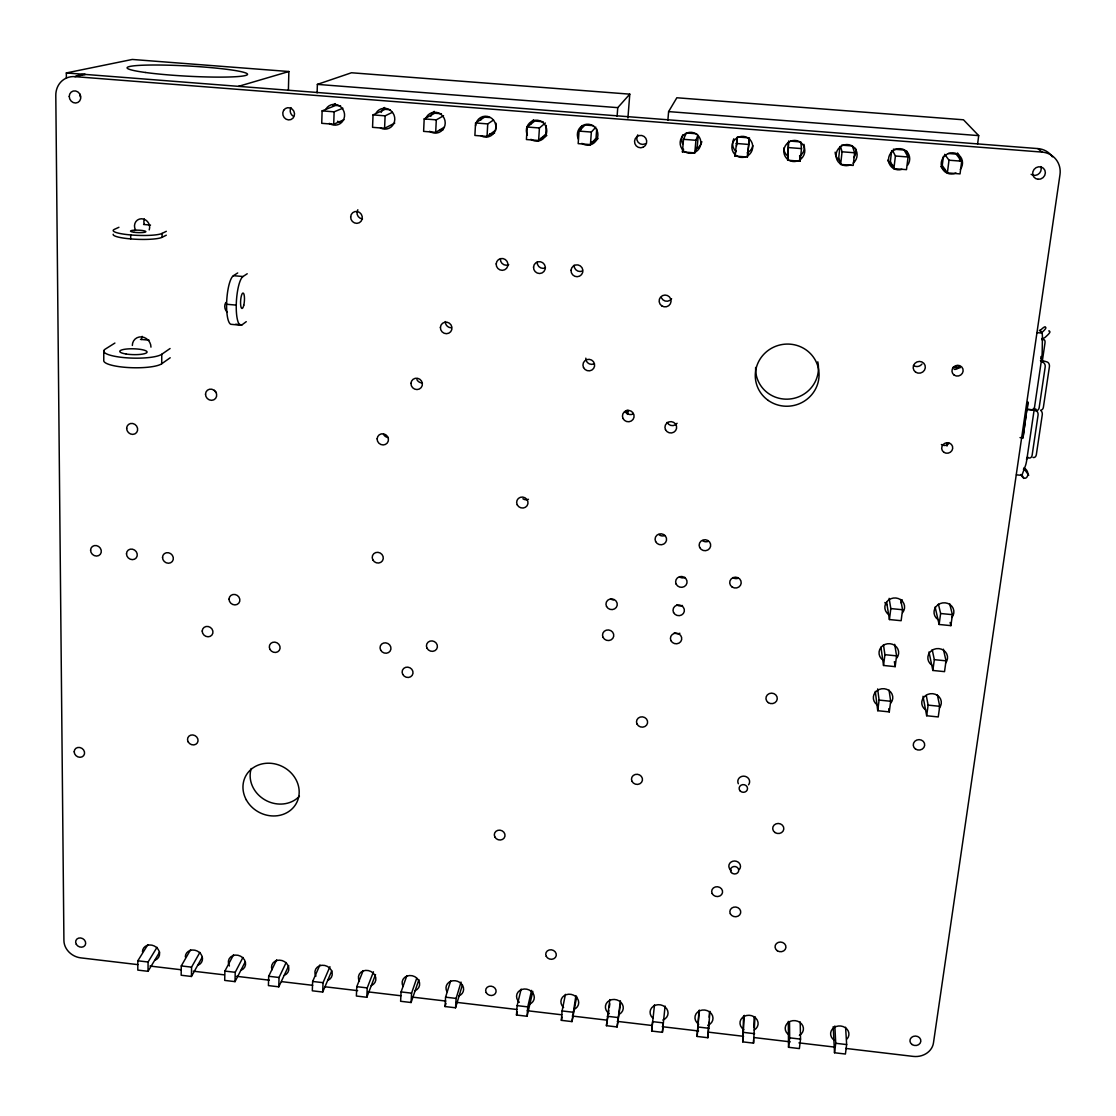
<?xml version="1.0" encoding="UTF-8"?>
<svg xmlns="http://www.w3.org/2000/svg" width="1116" height="1116" viewBox="0 0 1116 1116"><rect width="100%" height="100%" fill="white"/><g stroke="black" fill="none" stroke-linecap="round" stroke-linejoin="round"><path stroke-width="1.5" d="M130.698 238.908L130.698 234.946A25.012 3.976 2.1 0 1 114.39 229.352L118.924 227.287M147.828 944.666L137.84 960.792L137.798 970.097L148.037 971.311L159.644 952.087M148.037 971.311L148.079 962.006L157.021 947.317M113.204 234.248A24.998 4.018 2 0 0 133.892 239.145A24.998 4.018 2 0 0 162.085 237.317L162.113 233.397L166.326 231.305M103.76 350.745L103.774 360.259A29.616 6.473 1.3 0 0 128.228 367.541A29.616 6.473 1.3 0 0 161.708 363.76L161.778 354.26L170.064 348.527M190.613 949.688L181.28 965.926L181.169 975.245L191.436 976.472L202.275 957.11M191.436 976.472L191.561 967.14L199.904 952.367M233.551 954.738L224.888 971.087L224.707 980.406L235.03 981.634L245.074 962.145M235.03 981.634L235.211 972.301L242.953 957.416M743.549 1016.118L742.726 1041.856L753.537 1043.139L754.974 1016.62M753.537 1043.139L753.607 1039.707M753.872 1027.669L754.109 1017.36M288.388 90.41L288.877 71.522L132.288 59.455L66.332 72.945L66.374 78.148M276.67 959.802L268.677 976.263L268.426 985.595L278.777 986.823L288.751 965.689M278.777 986.823L279.042 977.49L286.17 962.494M317.111 92.893L317.376 84.384L351.47 72.763L629.787 94.149L627.917 118.073M340.603 105.853L335.595 105.462L322.119 110.875L321.729 123.318L333.712 124.267L343.923 119.747M742.726 1041.856L744.316 1015.365M333.712 124.267L334.13 111.823L342.877 108.196M319.957 964.88L312.633 981.452L312.313 990.799L322.705 992.04L331.815 970.753M322.705 992.04L323.04 982.68L329.945 966.707M390.056 109.731L385.034 109.34L373.037 114.892L372.549 127.336L384.588 128.298L394.771 123.095M384.588 128.298L385.104 115.841L392.372 112.339M363.16 970.613L356.771 986.67L356.381 996.03L366.815 997.272L375.534 974.575M366.815 997.272L367.22 987.911L373.469 971.813M441.42 113.748L434.696 113.232L424.192 118.91L423.606 131.381L435.7 132.344L444.391 127.14M435.7 132.344L436.3 119.858L443.554 115.785M406.824 975.733L401.09 991.915L400.616 1001.275L411.093 1002.517L418.905 979.681M411.093 1002.517L411.581 993.156L416.603 978.565M489.645 117.529L484.581 117.138L475.569 122.955L474.886 135.454L487.036 136.417L495.685 130.195L496.09 123.262M487.036 136.417L487.748 123.918L493.509 120.012M462.429 984.786L455.551 1007.79L445.033 1006.548L445.577 997.174L450.655 980.88M455.551 1007.79L456.123 998.415L461.034 982.094M543.157 121.728L534.69 121.058L527.198 127.015L526.417 139.528L538.623 140.504L545.752 134.157L546.324 125.466M698.979 1010.873L697.109 1036.443L707.865 1037.727L709.929 1011.333M538.623 140.504L539.433 127.977L545.361 122.997M707.865 1037.727L708.841 1022.354M709.176 1017.234L709.497 1012.114M532.82 991.357L527.073 1016.271L516.485 1015.016L517.14 1005.628L521.13 989.153M593.531 125.676L585.021 125.006L579.065 131.102L578.172 143.629L590.434 144.606L596.042 138.119L596.711 128.982M527.073 1016.271L527.756 1006.883L531.579 990.38M590.434 144.606L591.354 132.065L595.818 127.168M697.109 1036.443L699.327 1010.078M617.092 116.259L617.762 107.652L629.787 94.149M576.721 996.518L571.992 1021.6L561.362 1020.345L562.101 1010.943L565.421 994.356M571.992 1021.6L575.898 995.584M627.387 414.399L627.666 410.925M627.597 413.729L627.876 410.27M667.884 120.207L668.61 111.6L676.854 97.762L963.471 119.789L978.704 135.622L977.588 144.048M620.566 1003.382L617.106 1026.957L606.434 1025.688L609.866 999.573M698.267 135.427L697.305 146.112L694.808 152.878L682.434 151.902L683.522 139.319L686.368 132.957L696.677 133.767M617.106 1026.957L620.398 1000.815M694.808 152.878L695.924 140.295L697.779 135.496M651.674 1031.058L652.581 1021.628L663.309 1022.898L662.402 1032.328L651.674 1031.058L654.506 1004.818M734.928 156.059L737.383 136.947L749.478 137.896L747.357 157.035L734.928 156.059L735.96 150.562M736.518 146.126L737.104 140.016M749.324 139.43L747.357 157.035M788.482 142.499L787.659 160.23L800.158 161.22L801.483 148.595L800.786 141.927L790.379 141.104M787.659 160.23L788.649 140.965M662.402 1032.328L665.08 1006.06M839.957 146.545L838.772 157.286L840.641 164.429L853.196 165.433L854.633 152.78L852.331 145.959L841.659 145.122M840.641 164.429L842.064 151.79L840.515 146.363M891.67 150.604L890.387 161.36L893.888 168.656L906.499 169.646L908.047 156.979L904.113 150.018L893.386 149.181M800.186 1021.935L800.535 1039.122L799.377 1048.58L788.538 1047.296L789.668 1037.838L789.514 1022.395M893.888 168.656L895.409 155.989L892.563 150.451M943.425 156.212L942.253 165.447L947.372 172.896L960.039 173.901L961.699 161.206L956.133 154.106L948.433 153.492M889.047 690.106L890.666 701.266L889.285 711.896L877.734 710.697L879.101 700.081L877.65 688.949M894.697 644.309L896.567 655.859L895.172 666.643L883.537 665.471L884.918 654.687L883.467 644.811M900.696 599.473L902.565 609.741L901.142 620.705L889.424 619.547L890.819 608.583L889.131 598.343M845.593 1027.264L846.653 1044.576L845.412 1054.034L834.517 1052.751L835.731 1043.279L834.852 1025.995M947.372 172.896L949.005 160.202L944.68 154.315M946.968 446.093L947.4 442.926M937.398 695.059L939.728 706.316L938.249 716.946L926.671 715.747L928.121 705.117L926.266 695.491M943.369 649.191L946.033 660.839L944.527 671.637L932.85 670.465L934.329 659.668L932.209 649.693M949.632 603.672L952.422 614.665L950.902 625.644L939.128 624.472L940.621 613.507L938.403 604.105M1022.995 437.849L1026.901 409.07L1022.995 437.849L1020.024 437.584M1027.18 409.14L1027.906 402.192L1027.18 409.14L1037.252 410.437A3.948 2.916 86.1 0 0 1039.177 407.577L1045.176 367.052A3.976 2.943 87.7 0 0 1042.846 362.309L1040.461 360.608A5.901 1.102 6.5 0 1 1045.371 361.445L1047.087 361.961A3.976 2.943 87.8 0 1 1049.417 366.69L1043.404 407.159A3.934 2.916 86.1 0 1 1041.479 410.004L1040.851 410.144M1042.232 361.751L1044.981 343.044A3.934 1.953 -74.9 0 0 1043.474 339.613A11.774 2.079 6.3 0 1 1041.981 339.808M606.434 1025.688L607.746 1017.29M608.276 1013.928L608.806 1010.566M609.322 1007.19L609.852 1003.828M561.362 1020.345L562.032 1017.011M516.485 1015.016L517.28 1011.71M445.033 1006.548L446.051 1003.27M682.434 151.902L683.578 149.209M625.197 412.557L626.941 410.311M1039.317 330.768A11.857 1.744 -83.2 0 1 1040.21 330.448L1041.87 328.913A4.045 0.879 -43.3 0 1 1045.329 326.904L1045.832 327.644A4.059 0.879 -43.3 0 1 1043.348 331.159L1041.674 332.694M235.713 324.226L242.06 324.784L246.259 321.673M161.708 363.76L170.204 357.762M240.47 325.161L230.928 324.31A24.566 6.124 -86.2 0 1 226.715 300.999A24.566 6.124 -86.2 0 1 233.425 275.68L242.995 276.517L247.222 273.755M233.425 275.68L237.708 272.946M114.906 343.058L105.197 349.155A29.672 6.347 1.4 0 0 124.476 357.636A29.672 6.347 1.4 0 0 161.778 354.26M1020.917 474.481C1025.255 484.079 1032.021 472.989 1024.53 468.315A5.008 4.673 -18.4 0 0 1024.07 467.66M162.085 237.317L166.298 235.197M238.517 86.35L288.877 71.522M137.868 964.629L80.757 957.863A17.326 14.815 29.5 0 1 63.919 940.593L55.8 95.432A20.716 18.777 61.6 0 1 74.884 76.641L85.332 74.423A20.395 18.526 61.9 0 0 75.846 76.376M317.376 84.384L617.762 107.652M668.61 111.6L978.704 135.622M66.332 72.945L1037.88 148.595A21.371 20.088 -40.3 0 1 1052.458 156.854M74.884 76.641L1041.981 152.083A21.72 20.395 -39.9 0 1 1059.977 174.696L933.464 1042.916A18.191 15.791 2.4 0 1 913.167 1056.392L845.677 1048.412M322.119 110.875L334.13 111.823M373.037 114.892L385.104 115.841M424.192 118.91L436.3 119.858M475.569 122.955L487.748 123.918M527.198 127.015L539.433 127.977M579.065 131.102L591.354 132.065M683.522 139.319L695.924 140.295M736.114 143.448L748.585 144.438M788.97 147.619L801.483 148.595M842.064 151.79L854.633 152.78M895.409 155.989L908.047 156.979M949.005 160.202L961.699 161.206M143.573 224.483L150.507 225.069M1036.722 332.624L1041.912 333.07A10.895 1.618 -83.2 0 1 1042.414 337.674L1042.191 351.749A10.923 1.618 -83.3 0 1 1041.479 359.952L1034.155 409.767L1033.444 408.414M953.469 366.829L960.262 367.429M960.151 367.68L953.203 367.541M226.604 304.263L236.257 305.114M1027.125 409.53L1034.1 410.144L1037.099 411.455A3.934 2.902 85.8 0 1 1038.047 415.236L1032.147 455.133A3.906 2.874 84.2 0 1 1028.757 457.923L1027.152 457.351M140.463 339.39L149.07 340.157M1016.411 474.858L1021.489 475.332M890.819 608.583L902.565 609.741M940.621 613.507L952.422 614.665M884.918 654.687L896.567 655.859M934.329 659.668L946.033 660.839M879.101 700.081L890.666 701.266M928.121 705.117L939.728 706.316M137.84 960.792L148.079 962.006M181.28 965.926L191.561 967.14M224.888 971.087L235.211 972.301M268.677 976.263L279.042 977.49M312.633 981.452L323.04 982.68M356.771 986.67L367.22 987.911M401.09 991.915L411.581 993.156M445.577 997.174L456.123 998.415M517.14 1005.628L527.756 1006.883M562.101 1010.943L572.759 1012.198M607.244 1016.271L617.943 1017.541M698.086 1027.013L708.869 1028.282M743.786 1032.412L754.611 1033.695M789.668 1037.838L800.535 1039.122M835.731 1043.279L846.653 1044.576M149.976 966.051L181.127 969.748M193.249 971.185L224.4 974.868M236.508 976.305L269.388 980.197M281.511 981.62L312.661 985.316M324.77 986.753L357.65 990.645M368.029 991.873L400.909 995.765M413.032 997.188L445.912 1001.08M456.291 1002.321L516.861 1009.492M527.24 1010.719L561.864 1014.807M572.243 1016.034L606.853 1020.136M617.232 1021.363L651.842 1025.465M662.234 1026.692L698.574 1030.989M708.953 1032.216L743.563 1036.318M753.956 1037.545L790.295 1041.856M798.944 1042.874L835.284 1047.171M1028.743 475.304L1025.883 471.287A5.036 4.701 -18.3 0 0 1023.386 469.236M1037.88 148.595L1041.981 152.083M1040.782 410.521L1041.326 411.037A3.934 2.916 85.8 0 1 1042.26 414.803L1036.345 454.644A3.906 2.874 84.2 0 1 1032.956 457.42M1040.21 330.448L1041.912 333.07M1021.824 474.872L1022.744 476.365M1033.388 408.805L1034.1 410.144L1026.887 459.164A10.7 1.576 -83.7 0 1 1025.451 465.679L1022.423 473.923A10.616 1.562 -83.7 0 1 1021.126 474.97M1023.246 477.271L1023.735 478.429M950.121 622.449L950.902 625.644M935.096 606.992L939.128 624.472M929 651.967L932.85 670.465M923.002 696.272L926.671 715.747M886.634 602.221L889.424 619.547M894.376 661.635L895.172 666.643M880.929 647.14L883.537 665.471M888.824 708.66L889.285 711.896M875.293 691.39L877.734 710.697M799.628 155.598L800.158 161.22M833.22 1026.65L834.517 1052.751M788.301 1021.377L788.538 1047.296M959.258 367.136A5.566 5.273 -24 0 1 954.166 369.368M949.032 443.317A5.468 5.175 -17.6 0 1 941.402 444.531M708.339 541.302A5.692 5.427 5.5 0 1 702.675 540.758M508.729 264.701A5.901 5.747 54.3 0 1 500.359 258.926M545.529 267.826A5.887 5.789 53.3 0 1 537.159 262.051M582.482 270.965A5.887 5.817 51.3 0 1 574.112 265.176M594.075 363.844A5.789 5.678 25.9 0 1 585.816 358.166M388.215 437.5A5.678 5.385 38.1 0 1 383.513 434.319M632.925 414.078A5.761 5.608 14.8 0 1 625.267 411.316M421.639 382.858A5.747 5.51 41.1 0 1 416.896 379.621M738.415 578.144A5.678 5.371 3.6 0 1 732.78 577.6M80.533 97.036A6.124 5.552 61.9 0 1 79.752 93.981M292.936 116.008A6.11 5.733 65.4 0 1 291.039 107.61M1040.768 166.563A6.417 6.026 -40.3 0 1 1031.114 174.333M528.468 499.298A5.65 5.399 24.4 0 1 522.888 498.768M645.271 143.838A6.11 5.998 -82.6 0 1 637.78 134.883M613.549 599.962A5.594 5.287 13.9 0 1 610.829 598.971M671.609 298.767A5.873 5.831 1.7 0 1 661.467 297.902M216.364 392.553A5.719 5.301 46 0 1 214.384 390.363M679.881 633.274A5.594 5.259 8.9 0 1 674.329 632.716M682.476 605.486A5.622 5.301 8.6 0 1 676.896 604.928M685.098 577.46A5.65 5.357 8.1 0 1 679.491 576.902M664.913 535.471A5.664 5.413 9.7 0 1 659.277 534.927M677.091 423.271A5.775 5.622 7.4 0 1 667.131 422.364M450.738 327.755A5.817 5.608 45.9 0 1 445.34 321.561M362.491 218.959A5.957 5.678 58.8 0 1 357.845 209.766M921.928 364.109A6.04 5.761 -23.1 0 1 913.53 365.504M141.579 339.487A9.626 8.844 49.5 0 1 142.151 336.348M144.327 224.302A7.91 7.282 56.1 0 1 144.341 219.015M817.791 361.807A31.485 30.606 -14.1 0 1 789.528 399.04A31.485 30.606 -14.1 0 1 755.644 367.457M299.423 796.21A28.36 25.403 27.8 0 1 265.008 799.921A28.36 25.403 27.8 0 1 251.239 768.492M902.384 599.92A9.765 9.109 -6.3 0 1 900.835 602.779M887.192 604.802A9.765 9.109 -6.3 0 1 884.876 602.514M340.868 122.174A10.337 9.779 66.9 0 1 337.506 121.281M332.847 106.173A10.337 9.779 66.9 0 1 335.163 103.607M381.184 112.437A10.337 9.849 68.6 0 1 384.601 107.485M443.219 129.637A10.337 9.918 71 0 1 439.774 130M430.79 116.343A10.337 9.918 71 0 1 434.277 111.377M480.633 120.249A10.337 9.988 74.3 0 1 481.763 117.85M494.625 132.957A10.337 9.988 74.3 0 1 489.547 133.934M530.7 124.183A10.337 10.058 79.1 0 1 533.587 119.775M546.84 135.441A10.337 10.058 79.1 0 1 541.288 137.868M580.46 130.781A10.337 10.114 86.5 0 1 582.175 125.731M598.092 138.454A10.337 10.114 86.5 0 1 591.522 141.844M701.825 141.662A10.393 10.197 -70.7 0 1 696.133 148.888M682.587 144.02A10.393 10.197 -70.7 0 1 682.797 134.813M752.854 145.68A10.449 10.211 -60.4 0 1 747.078 152.92M735.849 151.288A10.449 10.211 -60.4 0 1 733.784 138.816M803.98 144.327A10.518 10.225 -53.3 0 1 800.563 155.487M788.008 156.156A10.518 10.225 -53.3 0 1 783.753 148.107M855.526 148.372A10.588 10.225 -48.6 0 1 853.893 157.523M839.385 160.216A10.588 10.225 -48.6 0 1 835.159 152.153M906.848 151.19A10.658 10.225 -45.4 0 1 907.615 156.519M893.358 165.531A10.658 10.225 -45.4 0 1 887.652 160.188M957.5 152.976A10.742 10.211 -43.1 0 1 959.593 160.606M945.196 169.632A10.742 10.211 -43.1 0 1 940.886 166.563M132.33 345.472A9.765 8.956 49.3 0 1 141.69 336.906A9.765 8.956 49.3 0 1 150.967 347.146M227.329 312.368A7.896 7.352 51 0 1 225.795 302.52M135.496 229.966A8.035 7.38 55.8 0 1 141.467 218.778A8.035 7.38 55.8 0 1 149.209 229.896M877.246 704.88A9.737 8.97 -2.4 0 1 875.265 692.339A9.737 8.97 -2.4 0 1 888.908 690.441A9.737 8.97 -2.4 0 1 890.861 702.982M925.624 709.874A9.793 8.97 -4.6 0 1 923.741 697.305A9.793 8.97 -4.6 0 1 937.468 695.408A9.793 8.97 -4.6 0 1 939.337 707.976M882.965 660.114A9.821 9.095 -4.1 0 1 880.984 647.392A9.821 9.095 -4.1 0 1 894.739 645.425A9.821 9.095 -4.1 0 1 896.706 658.147M931.734 665.038A9.877 9.109 -6.3 0 1 929.837 652.302A9.877 9.109 -6.3 0 1 943.676 650.335A9.877 9.109 -6.3 0 1 945.545 663.071M888.782 614.651A9.904 9.235 -6 0 1 886.802 601.747A9.904 9.235 -6 0 1 900.668 599.724A9.904 9.235 -6 0 1 902.621 612.628M937.928 619.519A9.96 9.235 -8.3 0 1 936.045 606.602A9.96 9.235 -8.3 0 1 949.981 604.565A9.96 9.235 -8.3 0 1 951.864 617.497M326.067 108.894A10.504 9.918 66.4 0 1 339.864 106.159A10.504 9.918 66.4 0 1 343.072 120.626A10.504 9.918 66.4 0 1 329.276 123.346M376.218 112.842A10.49 9.988 68.1 0 1 389.749 109.856A10.49 9.988 68.1 0 1 393.655 123.82A10.49 9.988 68.1 0 1 380.472 127.991M425.475 119.231A10.49 10.058 70.4 0 1 439.034 113.162A10.49 10.058 70.4 0 1 444.056 127.796A10.49 10.058 70.4 0 1 429.632 131.297M475.583 125.885A10.49 10.128 73.6 0 1 487.622 116.427A10.49 10.128 73.6 0 1 495.365 130.154A10.49 10.128 73.6 0 1 481.275 135.985M527.408 135.217A10.49 10.197 78.3 0 1 535.457 120.249A10.49 10.197 78.3 0 1 546.491 133.278A10.49 10.197 78.3 0 1 530.895 139.319M578.409 139.249A10.49 10.267 85.7 0 1 586.597 124.253A10.49 10.267 85.7 0 1 597.604 137.31A10.49 10.267 85.7 0 1 581.882 143.364M683.508 150.66A10.546 10.351 -70.8 0 1 686.968 132.957A10.546 10.351 -70.8 0 1 700.792 144.062A10.546 10.351 -70.8 0 1 684.54 151.497M745.348 156.91A10.602 10.365 -60 0 1 731.97 145.61A10.602 10.365 -60 0 1 748.013 137.952A10.602 10.365 -60 0 1 747.79 155.752M788.161 159.7A10.672 10.379 -52.8 0 1 786.724 143.908A10.672 10.379 -52.8 0 1 802.488 144.131A10.672 10.379 -52.8 0 1 799.767 159.867M798.582 160.523A10.672 10.379 -52.8 0 1 789.305 160.397M850.797 164.666A10.742 10.379 -48.1 0 1 836.051 155.194A10.742 10.379 -48.1 0 1 851.299 145.485A10.742 10.379 -48.1 0 1 853.154 163.159M901.965 169.325A10.825 10.379 -44.9 0 1 888.503 159.337A10.825 10.379 -44.9 0 1 902.635 149.112A10.825 10.379 -44.9 0 1 907.573 165.266M955.952 172.994A10.909 10.379 -42.7 0 1 941.207 164.401A10.909 10.379 -42.7 0 1 955.059 153.129A10.909 10.379 -42.7 0 1 960.332 169.437M834.336 1040.279A9.179 7.993 4.8 0 1 832.397 1029.05A9.179 7.993 4.8 0 1 845.217 1027.613A9.179 7.993 4.8 0 1 847.142 1038.843M787.77 1033.988A9.137 7.979 6.2 0 1 788.37 1022.382A9.137 7.979 6.2 0 1 801.581 1023.93A9.137 7.979 6.2 0 1 799.391 1035.355M743.772 1029.58A9.095 7.965 7.7 0 1 742.335 1017.68A9.095 7.965 7.7 0 1 755.909 1018.238A9.095 7.965 7.7 0 1 754.151 1030.012M698.755 1024.265A9.068 7.952 9.3 0 1 697.612 1012.059A9.068 7.952 9.3 0 1 711.394 1013.677A9.068 7.952 9.3 0 1 707.753 1025.325M652.734 1018.043A9.026 7.924 10.8 0 1 653.46 1006.2A9.026 7.924 10.8 0 1 666.712 1008.794A9.026 7.924 10.8 0 1 662.876 1020.024M609.28 1013.705A8.998 7.91 12.4 0 1 607.606 1001.833A8.998 7.91 12.4 0 1 620.984 1002.391A8.998 7.91 12.4 0 1 619.519 1014.123M563.608 1007.525A8.97 7.882 14 0 1 564.152 995.709A8.97 7.882 14 0 1 577.307 998.276A8.97 7.882 14 0 1 573.694 1009.506M519.317 1002.294A8.956 7.854 15.6 0 1 519.749 990.492A8.956 7.854 15.6 0 1 532.876 993.059A8.956 7.854 15.6 0 1 529.361 1004.26M446.958 991.65A8.914 7.812 18.1 0 1 450.808 981.285A8.914 7.812 18.1 0 1 462.666 985.581A8.914 7.812 18.1 0 1 458.788 995.932M403.099 986.474A8.886 7.784 19.7 0 1 406.852 976.123A8.886 7.784 19.7 0 1 418.681 980.406A8.886 7.784 19.7 0 1 414.915 990.757M359.422 981.327A8.872 7.756 21.2 0 1 363.077 970.976A8.872 7.756 21.2 0 1 374.892 975.258A8.872 7.756 21.2 0 1 371.21 985.595M315.912 976.193A8.858 7.728 22.6 0 1 319.483 965.856A8.858 7.728 22.6 0 1 331.257 970.125A8.858 7.728 22.6 0 1 327.685 980.448M271.983 969.79A8.844 7.686 24 0 1 276.949 960.457A8.844 7.686 24 0 1 288.026 965.438A8.844 7.686 24 0 1 284.315 975.328M229.422 965.996A8.83 7.659 25.3 0 1 232.784 955.673A8.83 7.659 25.3 0 1 244.516 959.927A8.83 7.659 25.3 0 1 241.126 970.236M185.312 956.886A8.816 7.617 26.5 0 1 192.51 950.023A8.816 7.617 26.5 0 1 202.024 956.161A8.816 7.617 26.5 0 1 198.104 965.159M142.457 951.836A8.816 7.589 27.7 0 1 149.572 944.973A8.816 7.589 27.7 0 1 159.086 951.111A8.816 7.589 27.7 0 1 155.25 960.095M731.287 870.48A5.831 5.259 7.3 0 1 729.92 863.1A5.831 5.259 7.3 0 1 738.053 862.068A5.831 5.259 7.3 0 1 739.406 869.448M738.332 783.739A5.915 5.413 6.2 0 1 740.368 777.057A5.915 5.413 6.2 0 1 747.943 777.866A5.915 5.413 6.2 0 1 748.515 784.827M1041.702 338.566A5.189 4.869 -28.1 0 0 1045.664 336.865L1047.408 335.26A4.059 0.893 -43.2 0 0 1049.877 331.745L1049.375 330.992A4.045 0.893 -43.2 0 0 1048.719 330.992M1040.991 356.492A4.966 0.739 -83.3 0 1 1040.74 358.738M1027.92 457.197A3.836 1.897 -73.3 0 1 1026.413 459.234M1035.146 409.014A5.859 1.228 6.8 0 1 1035.997 409.154M162.113 233.397A25.012 3.976 2.1 0 1 130.725 234.946M242.06 324.784A24.566 6.012 -86.1 0 1 236.257 305.017A24.566 6.012 -86.1 0 1 242.995 276.517M954.152 375.102A5.65 5.357 -23.5 0 0 963.108 371.182A5.65 5.357 -23.5 0 0 955.408 365.783A5.65 5.357 -23.5 0 0 954.152 375.102M943.843 452.273A5.552 5.245 -17.2 0 0 952.687 448.493A5.552 5.245 -17.2 0 0 945.071 443.191A5.552 5.245 -17.2 0 0 943.843 452.273M699.662 547.468A5.775 5.496 5.7 0 0 709.623 548.444A5.775 5.496 5.7 0 0 705.438 539.739A5.775 5.496 5.7 0 0 699.662 547.468M496.188 263.906A5.985 5.831 53.4 0 0 504.683 269.779A5.985 5.831 53.4 0 0 505.311 259.54A5.985 5.831 53.4 0 0 496.188 263.906M533.532 267.073A5.985 5.873 52.1 0 0 542.027 272.96A5.985 5.873 52.1 0 0 542.711 262.706A5.985 5.873 52.1 0 0 533.532 267.073M571.043 270.253A5.971 5.901 49.6 0 0 579.539 276.154A5.971 5.901 49.6 0 0 580.278 265.887A5.971 5.901 49.6 0 0 571.043 270.253M583.515 367.513A5.873 5.761 25.7 0 0 593.628 368.42A5.873 5.761 25.7 0 0 589.234 359.338A5.873 5.761 25.7 0 0 583.515 367.513M777.294 950.748A5.454 4.841 6.1 0 0 785.915 947.526A5.454 4.841 6.1 0 0 778.27 942.42A5.454 4.841 6.1 0 0 777.294 950.748M712.161 893.553A5.468 4.91 8.2 0 0 721.578 894.613A5.468 4.91 8.2 0 0 717.644 886.76A5.468 4.91 8.2 0 0 712.161 893.553M377.138 438.825A5.761 5.454 37.8 0 0 385.411 444.433A5.761 5.454 37.8 0 0 385.829 434.808A5.761 5.454 37.8 0 0 377.138 438.825M402.723 674.385A5.538 5.106 25.5 0 0 412.167 675.375A5.538 5.106 25.5 0 0 407.828 667.145A5.538 5.106 25.5 0 0 402.723 674.385M623.007 418.458A5.845 5.692 15 0 0 633.079 419.379A5.845 5.692 15 0 0 628.754 410.409A5.845 5.692 15 0 0 623.007 418.458M603.072 637.389A5.636 5.287 14 0 0 612.782 638.38A5.636 5.287 14 0 0 608.583 629.954A5.636 5.287 14 0 0 603.072 637.389M380.654 650.126A5.552 5.12 27.3 0 0 390.112 651.116A5.552 5.12 27.3 0 0 385.731 642.844A5.552 5.12 27.3 0 0 380.654 650.126M486.213 992.626A5.273 4.631 16.9 0 0 495.253 993.686A5.273 4.631 16.9 0 0 491.193 986.181A5.273 4.631 16.9 0 0 486.213 992.626M632.005 781.353A5.524 5.064 11.7 0 0 641.505 782.386A5.524 5.064 11.7 0 0 637.431 774.295A5.524 5.064 11.7 0 0 632.005 781.353M410.967 383.346A5.831 5.58 40.7 0 0 419.309 389.038A5.831 5.58 40.7 0 0 419.783 379.231A5.831 5.58 40.7 0 0 410.967 383.346M494.862 837A5.413 4.896 18 0 0 504.139 838.046A5.413 4.896 18 0 0 499.996 830.165A5.413 4.896 18 0 0 494.862 837M732.11 587.002A5.761 5.441 3.8 0 0 741.191 583.166A5.761 5.441 3.8 0 0 733.072 577.628A5.761 5.441 3.8 0 0 732.11 587.002M74.2 751.779A5.385 4.729 34 0 0 82.012 756.885A5.385 4.729 34 0 0 81.956 748.376A5.385 4.729 34 0 0 74.2 751.779M69.248 96.478A6.208 5.636 61.6 0 0 77.939 102.421A6.208 5.636 61.6 0 0 77.869 91.917A6.208 5.636 61.6 0 0 69.248 96.478M283.631 110.344A6.194 5.817 65 0 0 288.486 119.914A6.194 5.817 65 0 0 293.829 111.154A6.194 5.817 65 0 0 283.631 110.344M76.32 944.345A5.203 4.45 29.5 0 0 85.025 945.378A5.203 4.45 29.5 0 0 80.631 937.956A5.203 4.45 29.5 0 0 76.32 944.345M188.186 741.917A5.427 4.841 31.5 0 0 197.323 742.907A5.427 4.841 31.5 0 0 192.859 734.956A5.427 4.841 31.5 0 0 188.186 741.917M269.96 649.386A5.538 5.05 31.9 0 0 279.307 650.363A5.538 5.05 31.9 0 0 274.843 642.132A5.538 5.05 31.9 0 0 269.96 649.386M1038.103 179.299A6.515 6.124 -39.9 0 0 1044.897 170.329A6.515 6.124 -39.9 0 0 1034.002 169.465A6.515 6.124 -39.9 0 0 1038.103 179.299M912.093 1044.534A5.454 4.743 2.4 0 0 920.812 1041.423A5.454 4.743 2.4 0 0 913.265 1036.401A5.454 4.743 2.4 0 0 912.093 1044.534M730.324 913.767A5.468 4.883 7.6 0 0 739.727 914.841A5.468 4.883 7.6 0 0 735.821 907.029A5.468 4.883 7.6 0 0 730.324 913.767M915.511 749.045A5.733 5.231 -2.8 0 0 924.662 745.446A5.733 5.231 -2.8 0 0 916.752 740.048A5.733 5.231 -2.8 0 0 915.511 749.045M517.238 504.823A5.733 5.468 24.3 0 0 527.059 505.771A5.733 5.468 24.3 0 0 522.693 497.066A5.733 5.468 24.3 0 0 517.238 504.823M643.235 147.186A6.208 6.096 -83.2 0 0 644.099 136.473A6.208 6.096 -83.2 0 0 634.558 141.104A6.208 6.096 -83.2 0 0 643.235 147.186M637.027 724.061A5.58 5.162 11.5 0 0 646.624 725.079A5.58 5.162 11.5 0 0 642.523 716.849A5.58 5.162 11.5 0 0 637.027 724.061M427.023 648.229A5.566 5.162 25 0 0 436.537 649.219A5.566 5.162 25 0 0 432.199 640.919A5.566 5.162 25 0 0 427.023 648.229M606.518 606.434A5.678 5.343 14 0 0 616.283 607.411A5.678 5.343 14 0 0 612.07 598.915A5.678 5.343 14 0 0 606.518 606.434M775.006 832.536A5.566 5.036 5 0 0 783.795 829.104A5.566 5.036 5 0 0 775.997 823.859A5.566 5.036 5 0 0 775.006 832.536M661.69 305.826A5.971 5.915 3.7 0 0 671.051 301.487A5.971 5.915 3.7 0 0 662.583 295.601A5.971 5.915 3.7 0 0 661.69 305.826M126.652 428.377A5.761 5.259 45.1 0 0 134.897 433.901A5.761 5.259 45.1 0 0 134.924 424.401A5.761 5.259 45.1 0 0 126.652 428.377M546.254 956.356A5.329 4.729 14.9 0 0 555.405 957.43A5.329 4.729 14.9 0 0 551.374 949.8A5.329 4.729 14.9 0 0 546.254 956.356M202.219 631.042A5.538 5.022 34.6 0 0 210.213 636.343A5.538 5.022 34.6 0 0 210.352 627.401A5.538 5.022 34.6 0 0 202.219 631.042M205.511 394.199A5.803 5.371 45.8 0 0 213.826 399.807A5.803 5.371 45.8 0 0 213.965 390.14A5.803 5.371 45.8 0 0 205.511 394.199M670.953 640.654A5.678 5.315 9.1 0 0 680.718 641.644A5.678 5.315 9.1 0 0 676.575 633.204A5.678 5.315 9.1 0 0 670.953 640.654M673.548 612.503A5.706 5.371 8.7 0 0 683.369 613.479A5.706 5.371 8.7 0 0 679.212 604.97A5.706 5.371 8.7 0 0 673.548 612.503M90.577 550.23A5.608 5.05 40.4 0 0 98.654 555.601A5.608 5.05 40.4 0 0 98.627 546.491A5.608 5.05 40.4 0 0 90.577 550.23M126.485 553.815A5.608 5.064 39.5 0 0 134.562 559.186A5.608 5.064 39.5 0 0 134.59 550.062A5.608 5.064 39.5 0 0 126.485 553.815M162.518 557.4A5.608 5.092 38.6 0 0 170.595 562.785A5.608 5.092 38.6 0 0 170.678 553.648A5.608 5.092 38.6 0 0 162.518 557.4M676.156 584.1A5.719 5.427 8.3 0 0 686.033 585.077A5.719 5.427 8.3 0 0 681.848 576.484A5.719 5.427 8.3 0 0 676.156 584.1M372.828 559.869A5.636 5.273 31.2 0 0 382.425 560.832A5.636 5.273 31.2 0 0 377.975 552.336A5.636 5.273 31.2 0 0 372.828 559.869M655.622 541.539A5.747 5.482 9.9 0 0 665.541 542.502A5.747 5.482 9.9 0 0 661.328 533.811A5.747 5.482 9.9 0 0 655.622 541.539M665.485 429.674A5.859 5.692 7.8 0 0 675.585 430.609A5.859 5.692 7.8 0 0 671.302 421.639A5.859 5.692 7.8 0 0 665.485 429.674M440.401 327.406A5.901 5.692 45.4 0 0 448.813 333.168A5.901 5.692 45.4 0 0 449.343 323.166A5.901 5.692 45.4 0 0 440.401 327.406M350.647 216.909A6.04 5.761 58.3 0 0 359.199 222.781A6.04 5.761 58.3 0 0 359.589 212.486A6.04 5.761 58.3 0 0 350.647 216.909M768.282 702.634A5.678 5.259 3.6 0 0 777.252 698.993A5.678 5.259 3.6 0 0 769.287 693.58A5.678 5.259 3.6 0 0 768.282 702.634M915.58 372.13A6.124 5.845 -22.5 0 0 925.29 367.861A6.124 5.845 -22.5 0 0 916.878 361.975A6.124 5.845 -22.5 0 0 915.58 372.13M229.045 599.111A5.58 5.092 35 0 0 237.08 604.467A5.58 5.092 35 0 0 237.262 595.414A5.58 5.092 35 0 0 229.045 599.111M768.31 400.463A31.945 31.039 -13.3 0 0 818.879 378.115A31.945 31.039 -13.3 0 0 774.309 346.867A31.945 31.039 -13.3 0 0 768.31 400.463M246.329 799.907A28.751 25.682 27.8 0 0 295.001 805.459A28.751 25.682 27.8 0 0 271.872 763.4A28.751 25.682 27.8 0 0 246.329 799.907M740.075 790.839A4.213 3.85 6.3 0 0 747.26 789.891A4.213 3.85 6.3 0 0 742.628 784.646A4.213 3.85 6.3 0 0 740.075 790.839M731.385 872.531A4.157 3.739 7.3 0 0 738.471 871.638A4.157 3.739 7.3 0 0 733.896 866.518A4.157 3.739 7.3 0 0 731.385 872.531M145.429 72.484A60.264 5.106 3.1 0 0 245.827 75.414A60.264 5.106 3.1 0 0 171.362 65.272A60.264 5.106 3.1 0 0 145.429 72.484M134.143 232.268A7.659 1.214 2.1 0 0 145.875 231.682A7.659 1.214 2.1 0 0 134.645 230.175A7.659 1.214 2.1 0 0 134.143 232.268M243.79 305.17A7.728 1.883 -86.1 0 0 243.176 293.062A7.728 1.883 -86.1 0 0 240.596 303.984A7.728 1.883 -86.1 0 0 243.79 305.17M126.192 354.023A13.643 2.916 1.4 0 0 147.061 352.14A13.643 2.916 1.4 0 0 127.043 348.987A13.643 2.916 1.4 0 0 126.192 354.023"/></g></svg>
